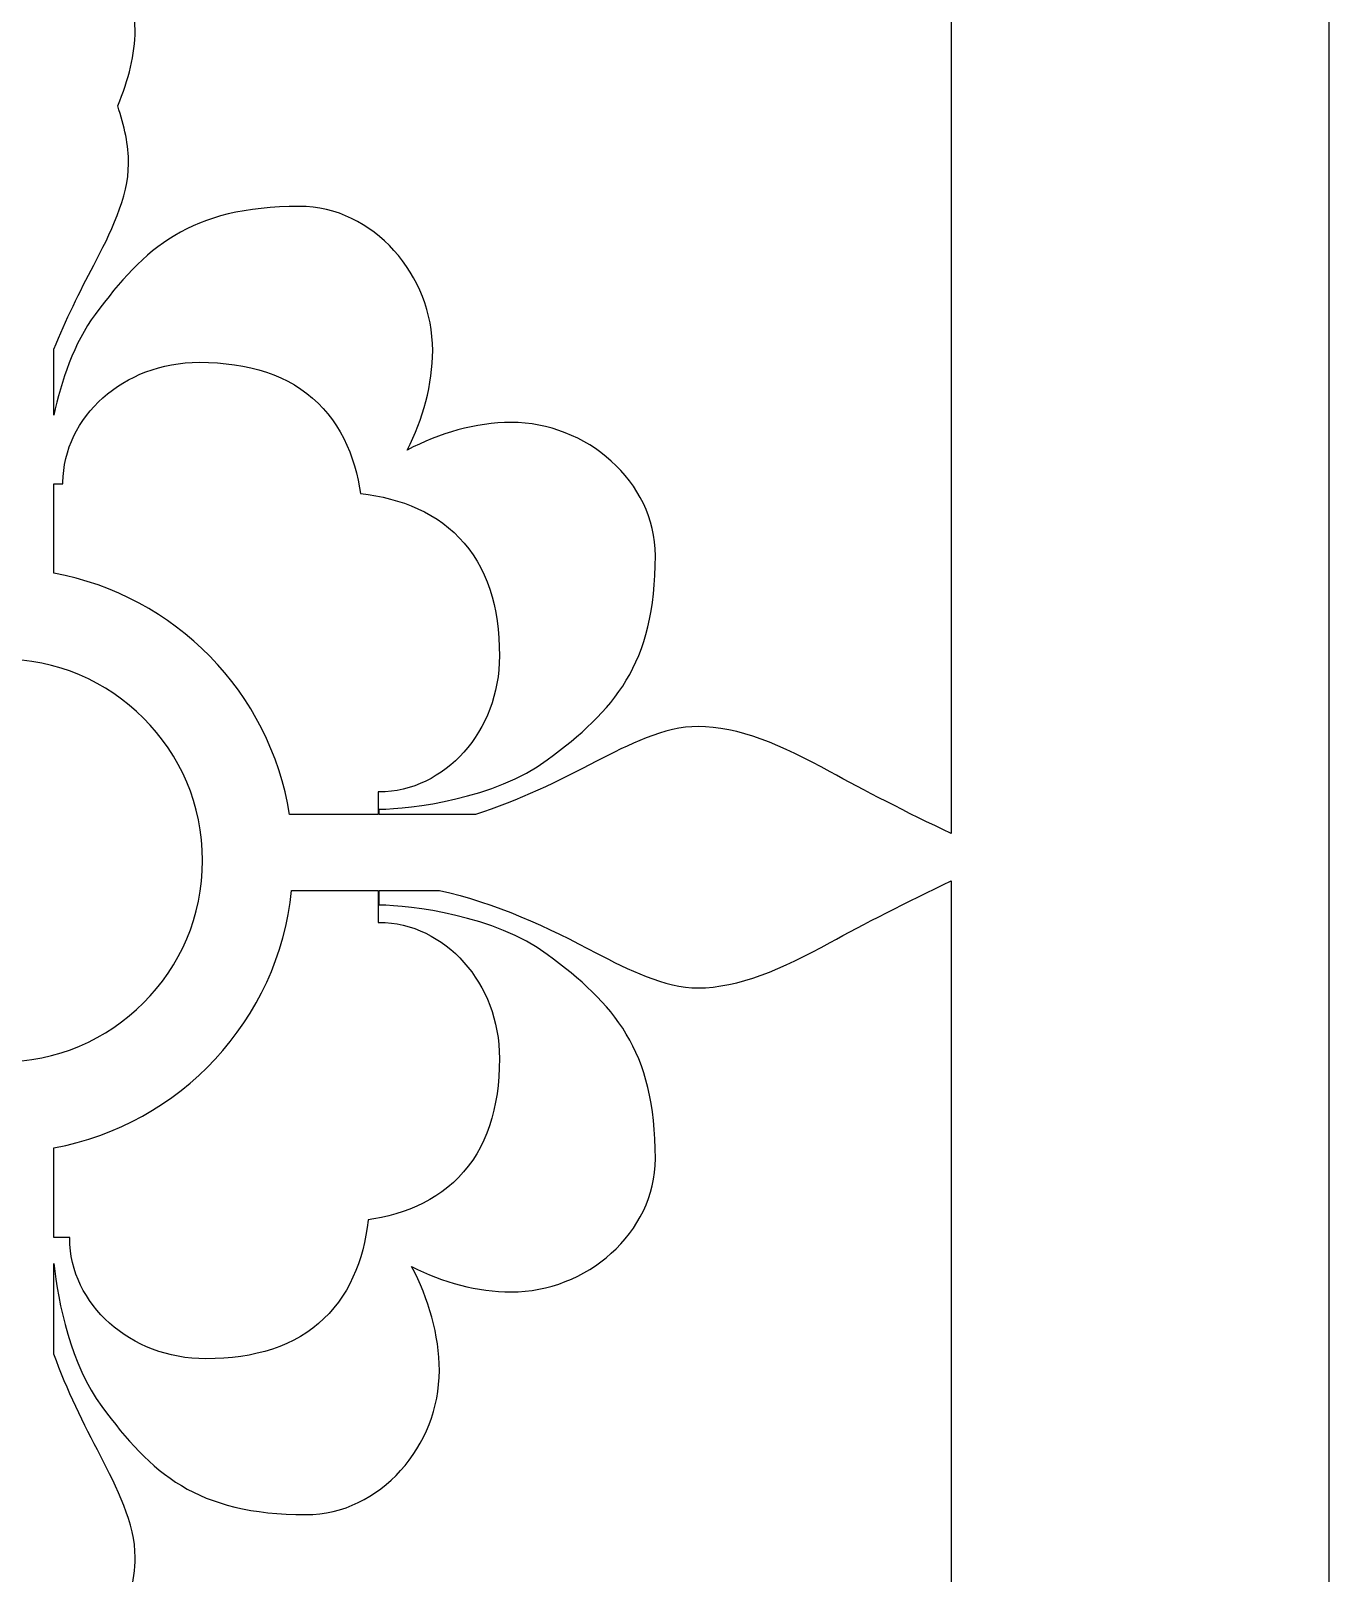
# Model space of a CAD drawing. Header units: centimetres. Extents: x -9.9 to 7.5, y -9.5 to 6.6.
# Drawn here: x 6.441 to 7.531, y -1.519 to -0.223 of the extents above; entities that cross this region are included whole.
import ezdxf

# ---------------------------------------------------------------- set-up
doc = ezdxf.new("R2010")
doc.units = ezdxf.units.CM
doc.header["$MEASUREMENT"] = 0
doc.layers.add('layer 1', color=7, linetype='Continuous')

msp = doc.modelspace()

# ---------------------------------------------------------------- linework, layer by layer
at = {"layer": 'layer 1', "color": 242}
for points, knots in [([(-0.77341, -9.47414), (-0.77341, -9.47414), (-0.77341, 6.55374), (-0.77341, 6.55374), (-0.77341, 6.55374), (-0.77341, 6.55374), (7.53147, 6.55374), (7.53147, 6.55374), (7.53147, 6.55374), (7.53147, 6.55374), (7.53147, -9.47414), (7.53147, -9.47414), (7.53147, -9.47414), (7.53147, -9.47414), (-0.77341, -9.47414), (-0.77341, -9.47414)], [0, 0, 0, 0, 0.2, 0.2, 0.2, 0.2, 0.4, 0.4, 0.4, 0.4, 0.6, 0.6, 0.6, 0.6, 1, 1, 1, 1]), ([(7.21409, 0.34494), (7.17728, 0.32768), (7.1401, 0.30819), (7.11242, 0.29316), (7.11242, 0.29316), (7.07211, 0.27074), (7.03515, 0.25507), (7.00154, 0.25507), (7.00154, 0.25507), (6.97353, 0.25507), (6.94216, 0.27074), (6.9164, 0.2842), (6.9164, 0.2842), (6.87607, 0.30561), (6.8309, 0.32701), (6.78444, 0.33685), (6.78444, 0.33685), (6.78444, 0.33685), (6.73382, 0.33685), (6.73382, 0.33685), (6.73382, 0.33685), (6.73382, 0.33685), (6.73382, 0.32452), (6.73382, 0.32452), (6.73382, 0.32452), (6.76071, 0.32452), (6.83129, 0.31556), (6.87496, 0.28307), (6.87496, 0.28307), (6.93098, 0.24163), (6.96569, 0.20356), (6.96569, 0.11169), (6.96569, 0.11169), (6.96569, 0.04896), (6.90746, -0.00031), (6.84471, -0.00031), (6.84471, -0.00031), (6.81633, -0.00031), (6.78702, 0.00795), (6.76106, 0.02104), (6.76106, 0.02104), (6.77525, -0.00582), (6.78432, -0.03656), (6.78432, -0.0663), (6.78432, -0.0663), (6.78432, -0.12905), (6.73505, -0.18728), (6.67232, -0.18728), (6.67232, -0.18728), (6.58045, -0.18728), (6.54238, -0.15257), (6.50094, -0.09655), (6.50094, -0.09655), (6.47497, -0.06164), (6.46403, -0.00953), (6.46068, 0.0237), (6.46068, 0.0237), (6.46068, 0.0237), (6.46068, -0.05262), (6.46068, -0.05262), (6.46068, -0.05262), (6.4715, -0.08251), (6.48566, -0.11131), (6.49982, -0.13799), (6.49982, -0.13799), (6.51326, -0.16376), (6.52893, -0.19512), (6.52893, -0.22313), (6.52893, -0.22313), (6.52893, -0.24308), (6.52341, -0.26421), (6.51424, -0.28651), (6.51424, -0.28651), (6.52001, -0.30341), (6.52334, -0.31959), (6.52334, -0.33506), (6.52334, -0.33506), (6.52334, -0.36307), (6.50766, -0.39444), (6.49421, -0.4202), (6.49421, -0.4202), (6.48238, -0.44248), (6.47056, -0.46624), (6.46068, -0.49087), (6.46068, -0.49087), (6.46068, -0.49087), (6.46068, -0.54626), (6.46068, -0.54626), (6.46068, -0.54626), (6.46675, -0.51773), (6.47749, -0.48563), (6.49534, -0.46164), (6.49534, -0.46164), (6.53678, -0.40563), (6.57485, -0.37092), (6.66672, -0.37092), (6.66672, -0.37092), (6.72945, -0.37092), (6.77872, -0.42914), (6.77872, -0.49189), (6.77872, -0.49189), (6.77872, -0.52027), (6.77046, -0.54958), (6.75737, -0.57554), (6.75737, -0.57554), (6.78423, -0.56135), (6.81497, -0.55228), (6.84471, -0.55228), (6.84471, -0.55228), (6.90746, -0.55228), (6.96569, -0.60156), (6.96569, -0.66429), (6.96569, -0.66429), (6.96569, -0.75615), (6.93098, -0.79422), (6.87496, -0.83566), (6.87496, -0.83566), (6.83129, -0.86815), (6.76071, -0.87712), (6.73382, -0.87712), (6.73382, -0.87712), (6.73382, -0.87712), (6.73382, -0.88147), (6.73382, -0.88147), (6.73382, -0.88147), (6.73382, -0.88147), (6.81461, -0.88147), (6.81461, -0.88147), (6.81461, -0.88147), (6.85036, -0.87026), (6.88486, -0.85352), (6.9164, -0.83678), (6.9164, -0.83678), (6.94216, -0.82334), (6.97353, -0.80767), (7.00154, -0.80767), (7.00154, -0.80767), (7.03515, -0.80767), (7.07211, -0.82334), (7.11242, -0.84575), (7.11242, -0.84575), (7.1401, -0.86077), (7.17728, -0.88028), (7.21409, -0.89753), (7.21409, -0.89753), (7.21409, -0.89753), (7.21409, 0.34494), (7.21409, 0.34494)], [0, 0, 0, 0, 0.0263158, 0.0263158, 0.0263158, 0.0263158, 0.0526316, 0.0526316, 0.0526316, 0.0526316, 0.0789474, 0.0789474, 0.0789474, 0.0789474, 0.1052632, 0.1052632, 0.1052632, 0.1052632, 0.1315789, 0.1315789, 0.1315789, 0.1315789, 0.1578947, 0.1578947, 0.1578947, 0.1578947, 0.1842105, 0.1842105, 0.1842105, 0.1842105, 0.2105263, 0.2105263, 0.2105263, 0.2105263, 0.2368421, 0.2368421, 0.2368421, 0.2368421, 0.2631579, 0.2631579, 0.2631579, 0.2631579, 0.2894737, 0.2894737, 0.2894737, 0.2894737, 0.3157895, 0.3157895, 0.3157895, 0.3157895, 0.3421053, 0.3421053, 0.3421053, 0.3421053, 0.3684211, 0.3684211, 0.3684211, 0.3684211, 0.3947368, 0.3947368, 0.3947368, 0.3947368, 0.4210526, 0.4210526, 0.4210526, 0.4210526, 0.4473684, 0.4473684, 0.4473684, 0.4473684, 0.4736842, 0.4736842, 0.4736842, 0.4736842, 0.5, 0.5, 0.5, 0.5, 0.5263158, 0.5263158, 0.5263158, 0.5263158, 0.5526316, 0.5526316, 0.5526316, 0.5526316, 0.5789474, 0.5789474, 0.5789474, 0.5789474, 0.6052632, 0.6052632, 0.6052632, 0.6052632, 0.6315789, 0.6315789, 0.6315789, 0.6315789, 0.6578947, 0.6578947, 0.6578947, 0.6578947, 0.6842105, 0.6842105, 0.6842105, 0.6842105, 0.7105263, 0.7105263, 0.7105263, 0.7105263, 0.7368421, 0.7368421, 0.7368421, 0.7368421, 0.7631579, 0.7631579, 0.7631579, 0.7631579, 0.7894737, 0.7894737, 0.7894737, 0.7894737, 0.8157895, 0.8157895, 0.8157895, 0.8157895, 0.8421053, 0.8421053, 0.8421053, 0.8421053, 0.8684211, 0.8684211, 0.8684211, 0.8684211, 0.8947368, 0.8947368, 0.8947368, 0.8947368, 0.9210526, 0.9210526, 0.9210526, 0.9210526, 0.9473684, 0.9473684, 0.9473684, 0.9473684, 1, 1, 1, 1]), ([(6.46068, -0.60376), (6.46068, -0.60376), (6.46068, -0.679), (6.46068, -0.679), (6.46068, -0.679), (6.56242, -0.69758), (6.64225, -0.77895), (6.65854, -0.88147), (6.65854, -0.88147), (6.65854, -0.88147), (6.73285, -0.88147), (6.73285, -0.88147), (6.73285, -0.88147), (6.73285, -0.88147), (6.73285, -0.86268), (6.73285, -0.86268), (6.73285, -0.86268), (6.73285, -0.86268), (6.73421, -0.86268), (6.73421, -0.86268), (6.73421, -0.86268), (6.73421, -0.86268), (6.73894, -0.86254), (6.73894, -0.86254), (6.73894, -0.86254), (6.73894, -0.86254), (6.74402, -0.86208), (6.74402, -0.86208), (6.74402, -0.86208), (6.74402, -0.86208), (6.74904, -0.86133), (6.74904, -0.86133), (6.74904, -0.86133), (6.74904, -0.86133), (6.75399, -0.86029), (6.75399, -0.86029), (6.75399, -0.86029), (6.75399, -0.86029), (6.75886, -0.85899), (6.75886, -0.85899), (6.75886, -0.85899), (6.75886, -0.85899), (6.76364, -0.85742), (6.76364, -0.85742), (6.76364, -0.85742), (6.76364, -0.85742), (6.76833, -0.85559), (6.76833, -0.85559), (6.76833, -0.85559), (6.76833, -0.85559), (6.7729, -0.85352), (6.7729, -0.85352), (6.7729, -0.85352), (6.7729, -0.85352), (6.77736, -0.85122), (6.77736, -0.85122), (6.77736, -0.85122), (6.77736, -0.85122), (6.78171, -0.84868), (6.78171, -0.84868), (6.78171, -0.84868), (6.78171, -0.84868), (6.78593, -0.84593), (6.78593, -0.84593), (6.78593, -0.84593), (6.78593, -0.84593), (6.79002, -0.84297), (6.79002, -0.84297), (6.79002, -0.84297), (6.79002, -0.84297), (6.79397, -0.8398), (6.79397, -0.8398), (6.79397, -0.8398), (6.79397, -0.8398), (6.79778, -0.83643), (6.79778, -0.83643), (6.79778, -0.83643), (6.79778, -0.83643), (6.80144, -0.83287), (6.80144, -0.83287), (6.80144, -0.83287), (6.80144, -0.83287), (6.80496, -0.82912), (6.80496, -0.82912), (6.80496, -0.82912), (6.80496, -0.82912), (6.8083, -0.82519), (6.8083, -0.82519), (6.8083, -0.82519), (6.8083, -0.82519), (6.81149, -0.82108), (6.81149, -0.82108), (6.81149, -0.82108), (6.81149, -0.82108), (6.8145, -0.8168), (6.8145, -0.8168), (6.8145, -0.8168), (6.8145, -0.8168), (6.81733, -0.81236), (6.81733, -0.81236), (6.81733, -0.81236), (6.81733, -0.81236), (6.81997, -0.80776), (6.81997, -0.80776), (6.81997, -0.80776), (6.81997, -0.80776), (6.82243, -0.803), (6.82243, -0.803), (6.82243, -0.803), (6.82243, -0.803), (6.82468, -0.7981), (6.82468, -0.7981), (6.82468, -0.7981), (6.82468, -0.7981), (6.82673, -0.79305), (6.82673, -0.79305), (6.82673, -0.79305), (6.82673, -0.79305), (6.82856, -0.78786), (6.82856, -0.78786), (6.82856, -0.78786), (6.82856, -0.78786), (6.83017, -0.78255), (6.83017, -0.78255), (6.83017, -0.78255), (6.83017, -0.78255), (6.83155, -0.77711), (6.83155, -0.77711), (6.83155, -0.77711), (6.83155, -0.77711), (6.8327, -0.77155), (6.8327, -0.77155), (6.8327, -0.77155), (6.8327, -0.77155), (6.8336, -0.76588), (6.8336, -0.76588), (6.8336, -0.76588), (6.8336, -0.76588), (6.83425, -0.76012), (6.83425, -0.76012), (6.83425, -0.76012), (6.83425, -0.76012), (6.83464, -0.75426), (6.83464, -0.75426), (6.83464, -0.75426), (6.83464, -0.75426), (6.83478, -0.74839), (6.83478, -0.74839), (6.83478, -0.74839), (6.83478, -0.74839), (6.83465, -0.74065), (6.83465, -0.74065), (6.83465, -0.74065), (6.83465, -0.74065), (6.83428, -0.73319), (6.83428, -0.73319), (6.83428, -0.73319), (6.83428, -0.73319), (6.83366, -0.72592), (6.83366, -0.72592), (6.83366, -0.72592), (6.83366, -0.72592), (6.83278, -0.71883), (6.83278, -0.71883), (6.83278, -0.71883), (6.83278, -0.71883), (6.83164, -0.71193), (6.83164, -0.71193), (6.83164, -0.71193), (6.83164, -0.71193), (6.83023, -0.70521), (6.83023, -0.70521), (6.83023, -0.70521), (6.83023, -0.70521), (6.82856, -0.69868), (6.82856, -0.69868), (6.82856, -0.69868), (6.82856, -0.69868), (6.82662, -0.69233), (6.82662, -0.69233), (6.82662, -0.69233), (6.82662, -0.69233), (6.82439, -0.68617), (6.82439, -0.68617), (6.82439, -0.68617), (6.82439, -0.68617), (6.82189, -0.68021), (6.82189, -0.68021), (6.82189, -0.68021), (6.82189, -0.68021), (6.81911, -0.67446), (6.81911, -0.67446), (6.81911, -0.67446), (6.81911, -0.67446), (6.81605, -0.66892), (6.81605, -0.66892), (6.81605, -0.66892), (6.81605, -0.66892), (6.81271, -0.66361), (6.81271, -0.66361), (6.81271, -0.66361), (6.81271, -0.66361), (6.8091, -0.65853), (6.8091, -0.65853), (6.8091, -0.65853), (6.8091, -0.65853), (6.80522, -0.65371), (6.80522, -0.65371), (6.80522, -0.65371), (6.80522, -0.65371), (6.8011, -0.64913), (6.8011, -0.64913), (6.8011, -0.64913), (6.8011, -0.64913), (6.79673, -0.64483), (6.79673, -0.64483), (6.79673, -0.64483), (6.79673, -0.64483), (6.79214, -0.6408), (6.79214, -0.6408), (6.79214, -0.6408), (6.79214, -0.6408), (6.78735, -0.63705), (6.78735, -0.63705), (6.78735, -0.63705), (6.78735, -0.63705), (6.78236, -0.63357), (6.78236, -0.63357), (6.78236, -0.63357), (6.78236, -0.63357), (6.7772, -0.63037), (6.7772, -0.63037), (6.7772, -0.63037), (6.7772, -0.63037), (6.77188, -0.62745), (6.77188, -0.62745), (6.77188, -0.62745), (6.77188, -0.62745), (6.7664, -0.62478), (6.7664, -0.62478), (6.7664, -0.62478), (6.7664, -0.62478), (6.76079, -0.62238), (6.76079, -0.62238), (6.76079, -0.62238), (6.76079, -0.62238), (6.75505, -0.62022), (6.75505, -0.62022), (6.75505, -0.62022), (6.75505, -0.62022), (6.7492, -0.61831), (6.7492, -0.61831), (6.7492, -0.61831), (6.7492, -0.61831), (6.74323, -0.61663), (6.74323, -0.61663), (6.74323, -0.61663), (6.74323, -0.61663), (6.73715, -0.61516), (6.73715, -0.61516), (6.73715, -0.61516), (6.73715, -0.61516), (6.73097, -0.61391), (6.73097, -0.61391), (6.73097, -0.61391), (6.73097, -0.61391), (6.72468, -0.61286), (6.72468, -0.61286), (6.72468, -0.61286), (6.72468, -0.61286), (6.7183, -0.61201), (6.7183, -0.61201), (6.7183, -0.61201), (6.7183, -0.61201), (6.71811, -0.61199), (6.71811, -0.61199), (6.71811, -0.61199), (6.71811, -0.61199), (6.71735, -0.60718), (6.71735, -0.60718), (6.71735, -0.60718), (6.71735, -0.60718), (6.71614, -0.60092), (6.71614, -0.60092), (6.71614, -0.60092), (6.71614, -0.60092), (6.71472, -0.59477), (6.71472, -0.59477), (6.71472, -0.59477), (6.71472, -0.59477), (6.71307, -0.58872), (6.71307, -0.58872), (6.71307, -0.58872), (6.71307, -0.58872), (6.71119, -0.58279), (6.71119, -0.58279), (6.71119, -0.58279), (6.71119, -0.58279), (6.70907, -0.57698), (6.70907, -0.57698), (6.70907, -0.57698), (6.70907, -0.57698), (6.7067, -0.57129), (6.7067, -0.57129), (6.7067, -0.57129), (6.7067, -0.57129), (6.70407, -0.56575), (6.70407, -0.56575), (6.70407, -0.56575), (6.70407, -0.56575), (6.70117, -0.56035), (6.70117, -0.56035), (6.70117, -0.56035), (6.70117, -0.56035), (6.69799, -0.55511), (6.69799, -0.55511), (6.69799, -0.55511), (6.69799, -0.55511), (6.69453, -0.55005), (6.69453, -0.55005), (6.69453, -0.55005), (6.69453, -0.55005), (6.69079, -0.54519), (6.69079, -0.54519), (6.69079, -0.54519), (6.69079, -0.54519), (6.68677, -0.54053), (6.68677, -0.54053), (6.68677, -0.54053), (6.68677, -0.54053), (6.68247, -0.53608), (6.68247, -0.53608), (6.68247, -0.53608), (6.68247, -0.53608), (6.67789, -0.53189), (6.67789, -0.53189), (6.67789, -0.53189), (6.67789, -0.53189), (6.67306, -0.52795), (6.67306, -0.52795), (6.67306, -0.52795), (6.67306, -0.52795), (6.66797, -0.52428), (6.66797, -0.52428), (6.66797, -0.52428), (6.66797, -0.52428), (6.66264, -0.52088), (6.66264, -0.52088), (6.66264, -0.52088), (6.66264, -0.52088), (6.65707, -0.51776), (6.65707, -0.51776), (6.65707, -0.51776), (6.65707, -0.51776), (6.65129, -0.51493), (6.65129, -0.51493), (6.65129, -0.51493), (6.65129, -0.51493), (6.6453, -0.51239), (6.6453, -0.51239), (6.6453, -0.51239), (6.6453, -0.51239), (6.6391, -0.51013), (6.6391, -0.51013), (6.6391, -0.51013), (6.6391, -0.51013), (6.63271, -0.50815), (6.63271, -0.50815), (6.63271, -0.50815), (6.63271, -0.50815), (6.62613, -0.50645), (6.62613, -0.50645), (6.62613, -0.50645), (6.62613, -0.50645), (6.61937, -0.50502), (6.61937, -0.50502), (6.61937, -0.50502), (6.61937, -0.50502), (6.61242, -0.50386), (6.61242, -0.50386), (6.61242, -0.50386), (6.61242, -0.50386), (6.60528, -0.50297), (6.60528, -0.50297), (6.60528, -0.50297), (6.60528, -0.50297), (6.59794, -0.50233), (6.59794, -0.50233), (6.59794, -0.50233), (6.59794, -0.50233), (6.59042, -0.50195), (6.59042, -0.50195), (6.59042, -0.50195), (6.59042, -0.50195), (6.58262, -0.50182), (6.58262, -0.50182), (6.58262, -0.50182), (6.58262, -0.50182), (6.57674, -0.50196), (6.57674, -0.50196), (6.57674, -0.50196), (6.57674, -0.50196), (6.57088, -0.50235), (6.57088, -0.50235), (6.57088, -0.50235), (6.57088, -0.50235), (6.56512, -0.503), (6.56512, -0.503), (6.56512, -0.503), (6.56512, -0.503), (6.55945, -0.50391), (6.55945, -0.50391), (6.55945, -0.50391), (6.55945, -0.50391), (6.55389, -0.50505), (6.55389, -0.50505), (6.55389, -0.50505), (6.55389, -0.50505), (6.54846, -0.50643), (6.54846, -0.50643), (6.54846, -0.50643), (6.54846, -0.50643), (6.54314, -0.50804), (6.54314, -0.50804), (6.54314, -0.50804), (6.54314, -0.50804), (6.53795, -0.50987), (6.53795, -0.50987), (6.53795, -0.50987), (6.53795, -0.50987), (6.53291, -0.51192), (6.53291, -0.51192), (6.53291, -0.51192), (6.53291, -0.51192), (6.528, -0.51418), (6.528, -0.51418), (6.528, -0.51418), (6.528, -0.51418), (6.52325, -0.51663), (6.52325, -0.51663), (6.52325, -0.51663), (6.52325, -0.51663), (6.51864, -0.51927), (6.51864, -0.51927), (6.51864, -0.51927), (6.51864, -0.51927), (6.5142, -0.5221), (6.5142, -0.5221), (6.5142, -0.5221), (6.5142, -0.5221), (6.50992, -0.52511), (6.50992, -0.52511), (6.50992, -0.52511), (6.50992, -0.52511), (6.50581, -0.5283), (6.50581, -0.5283), (6.50581, -0.5283), (6.50581, -0.5283), (6.50188, -0.53164), (6.50188, -0.53164), (6.50188, -0.53164), (6.50188, -0.53164), (6.49813, -0.53515), (6.49813, -0.53515), (6.49813, -0.53515), (6.49813, -0.53515), (6.49457, -0.53882), (6.49457, -0.53882), (6.49457, -0.53882), (6.49457, -0.53882), (6.4912, -0.54263), (6.4912, -0.54263), (6.4912, -0.54263), (6.4912, -0.54263), (6.48803, -0.54658), (6.48803, -0.54658), (6.48803, -0.54658), (6.48803, -0.54658), (6.48506, -0.55067), (6.48506, -0.55067), (6.48506, -0.55067), (6.48506, -0.55067), (6.48231, -0.55489), (6.48231, -0.55489), (6.48231, -0.55489), (6.48231, -0.55489), (6.47978, -0.55924), (6.47978, -0.55924), (6.47978, -0.55924), (6.47978, -0.55924), (6.47747, -0.5637), (6.47747, -0.5637), (6.47747, -0.5637), (6.47747, -0.5637), (6.4754, -0.56827), (6.4754, -0.56827), (6.4754, -0.56827), (6.4754, -0.56827), (6.47358, -0.57295), (6.47358, -0.57295), (6.47358, -0.57295), (6.47358, -0.57295), (6.472, -0.57774), (6.472, -0.57774), (6.472, -0.57774), (6.472, -0.57774), (6.4707, -0.58261), (6.4707, -0.58261), (6.4707, -0.58261), (6.4707, -0.58261), (6.46966, -0.58756), (6.46966, -0.58756), (6.46966, -0.58756), (6.46966, -0.58756), (6.46891, -0.59258), (6.46891, -0.59258), (6.46891, -0.59258), (6.46891, -0.59258), (6.46845, -0.59766), (6.46845, -0.59766), (6.46845, -0.59766), (6.46845, -0.59766), (6.46831, -0.60239), (6.46831, -0.60239), (6.46831, -0.60239), (6.46831, -0.60239), (6.46831, -0.60376), (6.46831, -0.60376), (6.46831, -0.60376), (6.46831, -0.60376), (6.46068, -0.60376), (6.46068, -0.60376)], [0, 0, 0, 0, 0.0074627, 0.0074627, 0.0074627, 0.0074627, 0.0149254, 0.0149254, 0.0149254, 0.0149254, 0.0223881, 0.0223881, 0.0223881, 0.0223881, 0.0298507, 0.0298507, 0.0298507, 0.0298507, 0.0373134, 0.0373134, 0.0373134, 0.0373134, 0.0447761, 0.0447761, 0.0447761, 0.0447761, 0.0522388, 0.0522388, 0.0522388, 0.0522388, 0.0597015, 0.0597015, 0.0597015, 0.0597015, 0.0671642, 0.0671642, 0.0671642, 0.0671642, 0.0746269, 0.0746269, 0.0746269, 0.0746269, 0.0820896, 0.0820896, 0.0820896, 0.0820896, 0.0895522, 0.0895522, 0.0895522, 0.0895522, 0.0970149, 0.0970149, 0.0970149, 0.0970149, 0.1044776, 0.1044776, 0.1044776, 0.1044776, 0.1119403, 0.1119403, 0.1119403, 0.1119403, 0.119403, 0.119403, 0.119403, 0.119403, 0.1268657, 0.1268657, 0.1268657, 0.1268657, 0.1343284, 0.1343284, 0.1343284, 0.1343284, 0.141791, 0.141791, 0.141791, 0.141791, 0.1492537, 0.1492537, 0.1492537, 0.1492537, 0.1567164, 0.1567164, 0.1567164, 0.1567164, 0.1641791, 0.1641791, 0.1641791, 0.1641791, 0.1716418, 0.1716418, 0.1716418, 0.1716418, 0.1791045, 0.1791045, 0.1791045, 0.1791045, 0.1865672, 0.1865672, 0.1865672, 0.1865672, 0.1940299, 0.1940299, 0.1940299, 0.1940299, 0.2014925, 0.2014925, 0.2014925, 0.2014925, 0.2089552, 0.2089552, 0.2089552, 0.2089552, 0.2164179, 0.2164179, 0.2164179, 0.2164179, 0.2238806, 0.2238806, 0.2238806, 0.2238806, 0.2313433, 0.2313433, 0.2313433, 0.2313433, 0.238806, 0.238806, 0.238806, 0.238806, 0.2462687, 0.2462687, 0.2462687, 0.2462687, 0.2537313, 0.2537313, 0.2537313, 0.2537313, 0.261194, 0.261194, 0.261194, 0.261194, 0.2686567, 0.2686567, 0.2686567, 0.2686567, 0.2761194, 0.2761194, 0.2761194, 0.2761194, 0.2835821, 0.2835821, 0.2835821, 0.2835821, 0.2910448, 0.2910448, 0.2910448, 0.2910448, 0.2985075, 0.2985075, 0.2985075, 0.2985075, 0.3059701, 0.3059701, 0.3059701, 0.3059701, 0.3134328, 0.3134328, 0.3134328, 0.3134328, 0.3208955, 0.3208955, 0.3208955, 0.3208955, 0.3283582, 0.3283582, 0.3283582, 0.3283582, 0.3358209, 0.3358209, 0.3358209, 0.3358209, 0.3432836, 0.3432836, 0.3432836, 0.3432836, 0.3507463, 0.3507463, 0.3507463, 0.3507463, 0.358209, 0.358209, 0.358209, 0.358209, 0.3656716, 0.3656716, 0.3656716, 0.3656716, 0.3731343, 0.3731343, 0.3731343, 0.3731343, 0.380597, 0.380597, 0.380597, 0.380597, 0.3880597, 0.3880597, 0.3880597, 0.3880597, 0.3955224, 0.3955224, 0.3955224, 0.3955224, 0.4029851, 0.4029851, 0.4029851, 0.4029851, 0.4104478, 0.4104478, 0.4104478, 0.4104478, 0.4179104, 0.4179104, 0.4179104, 0.4179104, 0.4253731, 0.4253731, 0.4253731, 0.4253731, 0.4328358, 0.4328358, 0.4328358, 0.4328358, 0.4402985, 0.4402985, 0.4402985, 0.4402985, 0.4477612, 0.4477612, 0.4477612, 0.4477612, 0.4552239, 0.4552239, 0.4552239, 0.4552239, 0.4626866, 0.4626866, 0.4626866, 0.4626866, 0.4701493, 0.4701493, 0.4701493, 0.4701493, 0.4776119, 0.4776119, 0.4776119, 0.4776119, 0.4850746, 0.4850746, 0.4850746, 0.4850746, 0.4925373, 0.4925373, 0.4925373, 0.4925373, 0.5, 0.5, 0.5, 0.5, 0.5074627, 0.5074627, 0.5074627, 0.5074627, 0.5149254, 0.5149254, 0.5149254, 0.5149254, 0.5223881, 0.5223881, 0.5223881, 0.5223881, 0.5298507, 0.5298507, 0.5298507, 0.5298507, 0.5373134, 0.5373134, 0.5373134, 0.5373134, 0.5447761, 0.5447761, 0.5447761, 0.5447761, 0.5522388, 0.5522388, 0.5522388, 0.5522388, 0.5597015, 0.5597015, 0.5597015, 0.5597015, 0.5671642, 0.5671642, 0.5671642, 0.5671642, 0.5746269, 0.5746269, 0.5746269, 0.5746269, 0.5820896, 0.5820896, 0.5820896, 0.5820896, 0.5895522, 0.5895522, 0.5895522, 0.5895522, 0.5970149, 0.5970149, 0.5970149, 0.5970149, 0.6044776, 0.6044776, 0.6044776, 0.6044776, 0.6119403, 0.6119403, 0.6119403, 0.6119403, 0.619403, 0.619403, 0.619403, 0.619403, 0.6268657, 0.6268657, 0.6268657, 0.6268657, 0.6343284, 0.6343284, 0.6343284, 0.6343284, 0.641791, 0.641791, 0.641791, 0.641791, 0.6492537, 0.6492537, 0.6492537, 0.6492537, 0.6567164, 0.6567164, 0.6567164, 0.6567164, 0.6641791, 0.6641791, 0.6641791, 0.6641791, 0.6716418, 0.6716418, 0.6716418, 0.6716418, 0.6791045, 0.6791045, 0.6791045, 0.6791045, 0.6865672, 0.6865672, 0.6865672, 0.6865672, 0.6940299, 0.6940299, 0.6940299, 0.6940299, 0.7014925, 0.7014925, 0.7014925, 0.7014925, 0.7089552, 0.7089552, 0.7089552, 0.7089552, 0.7164179, 0.7164179, 0.7164179, 0.7164179, 0.7238806, 0.7238806, 0.7238806, 0.7238806, 0.7313433, 0.7313433, 0.7313433, 0.7313433, 0.738806, 0.738806, 0.738806, 0.738806, 0.7462687, 0.7462687, 0.7462687, 0.7462687, 0.7537313, 0.7537313, 0.7537313, 0.7537313, 0.761194, 0.761194, 0.761194, 0.761194, 0.7686567, 0.7686567, 0.7686567, 0.7686567, 0.7761194, 0.7761194, 0.7761194, 0.7761194, 0.7835821, 0.7835821, 0.7835821, 0.7835821, 0.7910448, 0.7910448, 0.7910448, 0.7910448, 0.7985075, 0.7985075, 0.7985075, 0.7985075, 0.8059701, 0.8059701, 0.8059701, 0.8059701, 0.8134328, 0.8134328, 0.8134328, 0.8134328, 0.8208955, 0.8208955, 0.8208955, 0.8208955, 0.8283582, 0.8283582, 0.8283582, 0.8283582, 0.8358209, 0.8358209, 0.8358209, 0.8358209, 0.8432836, 0.8432836, 0.8432836, 0.8432836, 0.8507463, 0.8507463, 0.8507463, 0.8507463, 0.858209, 0.858209, 0.858209, 0.858209, 0.8656716, 0.8656716, 0.8656716, 0.8656716, 0.8731343, 0.8731343, 0.8731343, 0.8731343, 0.880597, 0.880597, 0.880597, 0.880597, 0.8880597, 0.8880597, 0.8880597, 0.8880597, 0.8955224, 0.8955224, 0.8955224, 0.8955224, 0.9029851, 0.9029851, 0.9029851, 0.9029851, 0.9104478, 0.9104478, 0.9104478, 0.9104478, 0.9179104, 0.9179104, 0.9179104, 0.9179104, 0.9253731, 0.9253731, 0.9253731, 0.9253731, 0.9328358, 0.9328358, 0.9328358, 0.9328358, 0.9402985, 0.9402985, 0.9402985, 0.9402985, 0.9477612, 0.9477612, 0.9477612, 0.9477612, 0.9552239, 0.9552239, 0.9552239, 0.9552239, 0.9626866, 0.9626866, 0.9626866, 0.9626866, 0.9701493, 0.9701493, 0.9701493, 0.9701493, 0.9776119, 0.9776119, 0.9776119, 0.9776119, 0.9850746, 0.9850746, 0.9850746, 0.9850746, 1, 1, 1, 1]), ([(6.2472, -0.92024), (6.2472, -0.82683), (6.32295, -0.75107), (6.41636, -0.75107), (6.41636, -0.75107), (6.50978, -0.75107), (6.58553, -0.82683), (6.58553, -0.92024), (6.58553, -0.92024), (6.58553, -1.01365), (6.50978, -1.08941), (6.41636, -1.08941), (6.41636, -1.08941), (6.32295, -1.08941), (6.2472, -1.01365), (6.2472, -0.92024)], [0, 0, 0, 0, 0.2, 0.2, 0.2, 0.2, 0.4, 0.4, 0.4, 0.4, 0.6, 0.6, 0.6, 0.6, 1, 1, 1, 1]), ([(7.21409, -0.93734), (7.17728, -0.95461), (7.1401, -0.9741), (7.11242, -0.98913), (7.11242, -0.98913), (7.07211, -1.01154), (7.03515, -1.02721), (7.00154, -1.02721), (7.00154, -1.02721), (6.97353, -1.02721), (6.94216, -1.01154), (6.9164, -0.99809), (6.9164, -0.99809), (6.87607, -0.97668), (6.8309, -0.95528), (6.78444, -0.94544), (6.78444, -0.94544), (6.78444, -0.94544), (6.73382, -0.94544), (6.73382, -0.94544), (6.73382, -0.94544), (6.73382, -0.94544), (6.73382, -0.95776), (6.73382, -0.95776), (6.73382, -0.95776), (6.76071, -0.95776), (6.83129, -0.96673), (6.87496, -0.99921), (6.87496, -0.99921), (6.93098, -1.04065), (6.96569, -1.07873), (6.96569, -1.17059), (6.96569, -1.17059), (6.96569, -1.23332), (6.90746, -1.2826), (6.84471, -1.2826), (6.84471, -1.2826), (6.81633, -1.2826), (6.78702, -1.27434), (6.76106, -1.26124), (6.76106, -1.26124), (6.77525, -1.2881), (6.78432, -1.31885), (6.78432, -1.34859), (6.78432, -1.34859), (6.78432, -1.41133), (6.73505, -1.46956), (6.67232, -1.46956), (6.67232, -1.46956), (6.58045, -1.46956), (6.54238, -1.43485), (6.50094, -1.37884), (6.50094, -1.37884), (6.47497, -1.34392), (6.46403, -1.29182), (6.46068, -1.25858), (6.46068, -1.25858), (6.46068, -1.25858), (6.46068, -1.33491), (6.46068, -1.33491), (6.46068, -1.33491), (6.4715, -1.3648), (6.48566, -1.3936), (6.49982, -1.42028), (6.49982, -1.42028), (6.51326, -1.44604), (6.52893, -1.47741), (6.52893, -1.50542), (6.52893, -1.50542), (6.52893, -1.52536), (6.52341, -1.54649), (6.51424, -1.5688), (6.51424, -1.5688), (6.52001, -1.58569), (6.52334, -1.60187), (6.52334, -1.61735), (6.52334, -1.61735), (6.52334, -1.64535), (6.50766, -1.67672), (6.49421, -1.70249), (6.49421, -1.70249), (6.48238, -1.72477), (6.47056, -1.74853), (6.46068, -1.77316), (6.46068, -1.77316), (6.46068, -1.77316), (6.46068, -1.82854), (6.46068, -1.82854), (6.46068, -1.82854), (6.46675, -1.80002), (6.47749, -1.76791), (6.49534, -1.74393), (6.49534, -1.74393), (6.53678, -1.68791), (6.57485, -1.6532), (6.66672, -1.6532), (6.66672, -1.6532), (6.72945, -1.6532), (6.77872, -1.71143), (6.77872, -1.77417), (6.77872, -1.77417), (6.77872, -1.80256), (6.77046, -1.83186), (6.75737, -1.85783), (6.75737, -1.85783), (6.78423, -1.84364), (6.81497, -1.83457), (6.84471, -1.83457), (6.84471, -1.83457), (6.90746, -1.83457), (6.96569, -1.88384), (6.96569, -1.94657), (6.96569, -1.94657), (6.96569, -2.03844), (6.93098, -2.07651), (6.87496, -2.11795), (6.87496, -2.11795), (6.83129, -2.15044), (6.76071, -2.1594), (6.73382, -2.1594), (6.73382, -2.1594), (6.73382, -2.1594), (6.73382, -2.16376), (6.73382, -2.16376), (6.73382, -2.16376), (6.73382, -2.16376), (6.81461, -2.16376), (6.81461, -2.16376), (6.81461, -2.16376), (6.85036, -2.15255), (6.88486, -2.13581), (6.9164, -2.11907), (6.9164, -2.11907), (6.94216, -2.10562), (6.97353, -2.08995), (7.00154, -2.08995), (7.00154, -2.08995), (7.03515, -2.08995), (7.07211, -2.10562), (7.11242, -2.12804), (7.11242, -2.12804), (7.1401, -2.14306), (7.17728, -2.16256), (7.21409, -2.17982), (7.21409, -2.17982), (7.21409, -2.17982), (7.21409, -0.93734), (7.21409, -0.93734)], [0, 0, 0, 0, 0.0263158, 0.0263158, 0.0263158, 0.0263158, 0.0526316, 0.0526316, 0.0526316, 0.0526316, 0.0789474, 0.0789474, 0.0789474, 0.0789474, 0.1052632, 0.1052632, 0.1052632, 0.1052632, 0.1315789, 0.1315789, 0.1315789, 0.1315789, 0.1578947, 0.1578947, 0.1578947, 0.1578947, 0.1842105, 0.1842105, 0.1842105, 0.1842105, 0.2105263, 0.2105263, 0.2105263, 0.2105263, 0.2368421, 0.2368421, 0.2368421, 0.2368421, 0.2631579, 0.2631579, 0.2631579, 0.2631579, 0.2894737, 0.2894737, 0.2894737, 0.2894737, 0.3157895, 0.3157895, 0.3157895, 0.3157895, 0.3421053, 0.3421053, 0.3421053, 0.3421053, 0.3684211, 0.3684211, 0.3684211, 0.3684211, 0.3947368, 0.3947368, 0.3947368, 0.3947368, 0.4210526, 0.4210526, 0.4210526, 0.4210526, 0.4473684, 0.4473684, 0.4473684, 0.4473684, 0.4736842, 0.4736842, 0.4736842, 0.4736842, 0.5, 0.5, 0.5, 0.5, 0.5263158, 0.5263158, 0.5263158, 0.5263158, 0.5526316, 0.5526316, 0.5526316, 0.5526316, 0.5789474, 0.5789474, 0.5789474, 0.5789474, 0.6052632, 0.6052632, 0.6052632, 0.6052632, 0.6315789, 0.6315789, 0.6315789, 0.6315789, 0.6578947, 0.6578947, 0.6578947, 0.6578947, 0.6842105, 0.6842105, 0.6842105, 0.6842105, 0.7105263, 0.7105263, 0.7105263, 0.7105263, 0.7368421, 0.7368421, 0.7368421, 0.7368421, 0.7631579, 0.7631579, 0.7631579, 0.7631579, 0.7894737, 0.7894737, 0.7894737, 0.7894737, 0.8157895, 0.8157895, 0.8157895, 0.8157895, 0.8421053, 0.8421053, 0.8421053, 0.8421053, 0.8684211, 0.8684211, 0.8684211, 0.8684211, 0.8947368, 0.8947368, 0.8947368, 0.8947368, 0.9210526, 0.9210526, 0.9210526, 0.9210526, 0.9473684, 0.9473684, 0.9473684, 0.9473684, 1, 1, 1, 1]), ([(6.73285, -0.94544), (6.73285, -0.94544), (6.66031, -0.94544), (6.66031, -0.94544), (6.66031, -0.94544), (6.64919, -1.05428), (6.56687, -1.14208), (6.46068, -1.16147), (6.46068, -1.16147), (6.46068, -1.16147), (6.46068, -1.23672), (6.46068, -1.23672), (6.46068, -1.23672), (6.46068, -1.23672), (6.47392, -1.23672), (6.47392, -1.23672), (6.47392, -1.23672), (6.47392, -1.23672), (6.47392, -1.23809), (6.47392, -1.23809), (6.47392, -1.23809), (6.47392, -1.23809), (6.47406, -1.24282), (6.47406, -1.24282), (6.47406, -1.24282), (6.47406, -1.24282), (6.47452, -1.2479), (6.47452, -1.2479), (6.47452, -1.2479), (6.47452, -1.2479), (6.47527, -1.25292), (6.47527, -1.25292), (6.47527, -1.25292), (6.47527, -1.25292), (6.47631, -1.25787), (6.47631, -1.25787), (6.47631, -1.25787), (6.47631, -1.25787), (6.47761, -1.26274), (6.47761, -1.26274), (6.47761, -1.26274), (6.47761, -1.26274), (6.47918, -1.26752), (6.47918, -1.26752), (6.47918, -1.26752), (6.47918, -1.26752), (6.48101, -1.27221), (6.48101, -1.27221), (6.48101, -1.27221), (6.48101, -1.27221), (6.48308, -1.27678), (6.48308, -1.27678), (6.48308, -1.27678), (6.48308, -1.27678), (6.48538, -1.28124), (6.48538, -1.28124), (6.48538, -1.28124), (6.48538, -1.28124), (6.48792, -1.28559), (6.48792, -1.28559), (6.48792, -1.28559), (6.48792, -1.28559), (6.49067, -1.28981), (6.49067, -1.28981), (6.49067, -1.28981), (6.49067, -1.28981), (6.49363, -1.2939), (6.49363, -1.2939), (6.49363, -1.2939), (6.49363, -1.2939), (6.4968, -1.29785), (6.4968, -1.29785), (6.4968, -1.29785), (6.4968, -1.29785), (6.50017, -1.30166), (6.50017, -1.30166), (6.50017, -1.30166), (6.50017, -1.30166), (6.50374, -1.30533), (6.50374, -1.30533), (6.50374, -1.30533), (6.50374, -1.30533), (6.50749, -1.30883), (6.50749, -1.30883), (6.50749, -1.30883), (6.50749, -1.30883), (6.51141, -1.31218), (6.51141, -1.31218), (6.51141, -1.31218), (6.51141, -1.31218), (6.51552, -1.31536), (6.51552, -1.31536), (6.51552, -1.31536), (6.51552, -1.31536), (6.5198, -1.31838), (6.5198, -1.31838), (6.5198, -1.31838), (6.5198, -1.31838), (6.52424, -1.32121), (6.52424, -1.32121), (6.52424, -1.32121), (6.52424, -1.32121), (6.52884, -1.32385), (6.52884, -1.32385), (6.52884, -1.32385), (6.52884, -1.32385), (6.5336, -1.32631), (6.5336, -1.32631), (6.5336, -1.32631), (6.5336, -1.32631), (6.53851, -1.32856), (6.53851, -1.32856), (6.53851, -1.32856), (6.53851, -1.32856), (6.54355, -1.3306), (6.54355, -1.3306), (6.54355, -1.3306), (6.54355, -1.3306), (6.54873, -1.33244), (6.54873, -1.33244), (6.54873, -1.33244), (6.54873, -1.33244), (6.55405, -1.33405), (6.55405, -1.33405), (6.55405, -1.33405), (6.55405, -1.33405), (6.5595, -1.33543), (6.5595, -1.33543), (6.5595, -1.33543), (6.5595, -1.33543), (6.56505, -1.33657), (6.56505, -1.33657), (6.56505, -1.33657), (6.56505, -1.33657), (6.57072, -1.33748), (6.57072, -1.33748), (6.57072, -1.33748), (6.57072, -1.33748), (6.57648, -1.33813), (6.57648, -1.33813), (6.57648, -1.33813), (6.57648, -1.33813), (6.58235, -1.33852), (6.58235, -1.33852), (6.58235, -1.33852), (6.58235, -1.33852), (6.58821, -1.33865), (6.58821, -1.33865), (6.58821, -1.33865), (6.58821, -1.33865), (6.59595, -1.33853), (6.59595, -1.33853), (6.59595, -1.33853), (6.59595, -1.33853), (6.60341, -1.33816), (6.60341, -1.33816), (6.60341, -1.33816), (6.60341, -1.33816), (6.61068, -1.33753), (6.61068, -1.33753), (6.61068, -1.33753), (6.61068, -1.33753), (6.61777, -1.33666), (6.61777, -1.33666), (6.61777, -1.33666), (6.61777, -1.33666), (6.62467, -1.33552), (6.62467, -1.33552), (6.62467, -1.33552), (6.62467, -1.33552), (6.63139, -1.33411), (6.63139, -1.33411), (6.63139, -1.33411), (6.63139, -1.33411), (6.63793, -1.33244), (6.63793, -1.33244), (6.63793, -1.33244), (6.63793, -1.33244), (6.64427, -1.3305), (6.64427, -1.3305), (6.64427, -1.3305), (6.64427, -1.3305), (6.65043, -1.32828), (6.65043, -1.32828), (6.65043, -1.32828), (6.65043, -1.32828), (6.65639, -1.32577), (6.65639, -1.32577), (6.65639, -1.32577), (6.65639, -1.32577), (6.66214, -1.32299), (6.66214, -1.32299), (6.66214, -1.32299), (6.66214, -1.32299), (6.66768, -1.31993), (6.66768, -1.31993), (6.66768, -1.31993), (6.66768, -1.31993), (6.67299, -1.31659), (6.67299, -1.31659), (6.67299, -1.31659), (6.67299, -1.31659), (6.67807, -1.31298), (6.67807, -1.31298), (6.67807, -1.31298), (6.67807, -1.31298), (6.6829, -1.3091), (6.6829, -1.3091), (6.6829, -1.3091), (6.6829, -1.3091), (6.68747, -1.30498), (6.68747, -1.30498), (6.68747, -1.30498), (6.68747, -1.30498), (6.69177, -1.30061), (6.69177, -1.30061), (6.69177, -1.30061), (6.69177, -1.30061), (6.6958, -1.29602), (6.6958, -1.29602), (6.6958, -1.29602), (6.6958, -1.29602), (6.69955, -1.29123), (6.69955, -1.29123), (6.69955, -1.29123), (6.69955, -1.29123), (6.70303, -1.28624), (6.70303, -1.28624), (6.70303, -1.28624), (6.70303, -1.28624), (6.70623, -1.28108), (6.70623, -1.28108), (6.70623, -1.28108), (6.70623, -1.28108), (6.70916, -1.27575), (6.70916, -1.27575), (6.70916, -1.27575), (6.70916, -1.27575), (6.71182, -1.27028), (6.71182, -1.27028), (6.71182, -1.27028), (6.71182, -1.27028), (6.71422, -1.26467), (6.71422, -1.26467), (6.71422, -1.26467), (6.71422, -1.26467), (6.71638, -1.25893), (6.71638, -1.25893), (6.71638, -1.25893), (6.71638, -1.25893), (6.71829, -1.25308), (6.71829, -1.25308), (6.71829, -1.25308), (6.71829, -1.25308), (6.71998, -1.24711), (6.71998, -1.24711), (6.71998, -1.24711), (6.71998, -1.24711), (6.72144, -1.24103), (6.72144, -1.24103), (6.72144, -1.24103), (6.72144, -1.24103), (6.72269, -1.23485), (6.72269, -1.23485), (6.72269, -1.23485), (6.72269, -1.23485), (6.72374, -1.22856), (6.72374, -1.22856), (6.72374, -1.22856), (6.72374, -1.22856), (6.72459, -1.22218), (6.72459, -1.22218), (6.72459, -1.22218), (6.72459, -1.22218), (6.72461, -1.22199), (6.72461, -1.22199), (6.72461, -1.22199), (6.72461, -1.22199), (6.72942, -1.22123), (6.72942, -1.22123), (6.72942, -1.22123), (6.72942, -1.22123), (6.73568, -1.22002), (6.73568, -1.22002), (6.73568, -1.22002), (6.73568, -1.22002), (6.74183, -1.2186), (6.74183, -1.2186), (6.74183, -1.2186), (6.74183, -1.2186), (6.74788, -1.21695), (6.74788, -1.21695), (6.74788, -1.21695), (6.74788, -1.21695), (6.75381, -1.21508), (6.75381, -1.21508), (6.75381, -1.21508), (6.75381, -1.21508), (6.75962, -1.21295), (6.75962, -1.21295), (6.75962, -1.21295), (6.75962, -1.21295), (6.76531, -1.21058), (6.76531, -1.21058), (6.76531, -1.21058), (6.76531, -1.21058), (6.77085, -1.20795), (6.77085, -1.20795), (6.77085, -1.20795), (6.77085, -1.20795), (6.77625, -1.20505), (6.77625, -1.20505), (6.77625, -1.20505), (6.77625, -1.20505), (6.78149, -1.20187), (6.78149, -1.20187), (6.78149, -1.20187), (6.78149, -1.20187), (6.78655, -1.19841), (6.78655, -1.19841), (6.78655, -1.19841), (6.78655, -1.19841), (6.79142, -1.19467), (6.79142, -1.19467), (6.79142, -1.19467), (6.79142, -1.19467), (6.79608, -1.19065), (6.79608, -1.19065), (6.79608, -1.19065), (6.79608, -1.19065), (6.80052, -1.18634), (6.80052, -1.18634), (6.80052, -1.18634), (6.80052, -1.18634), (6.80471, -1.18178), (6.80471, -1.18178), (6.80471, -1.18178), (6.80471, -1.18178), (6.80865, -1.17694), (6.80865, -1.17694), (6.80865, -1.17694), (6.80865, -1.17694), (6.81232, -1.17185), (6.81232, -1.17185), (6.81232, -1.17185), (6.81232, -1.17185), (6.81572, -1.16652), (6.81572, -1.16652), (6.81572, -1.16652), (6.81572, -1.16652), (6.81884, -1.16095), (6.81884, -1.16095), (6.81884, -1.16095), (6.81884, -1.16095), (6.82167, -1.15517), (6.82167, -1.15517), (6.82167, -1.15517), (6.82167, -1.15517), (6.82421, -1.14918), (6.82421, -1.14918), (6.82421, -1.14918), (6.82421, -1.14918), (6.82647, -1.14298), (6.82647, -1.14298), (6.82647, -1.14298), (6.82647, -1.14298), (6.82845, -1.13659), (6.82845, -1.13659), (6.82845, -1.13659), (6.82845, -1.13659), (6.83015, -1.13001), (6.83015, -1.13001), (6.83015, -1.13001), (6.83015, -1.13001), (6.83158, -1.12325), (6.83158, -1.12325), (6.83158, -1.12325), (6.83158, -1.12325), (6.83274, -1.11629), (6.83274, -1.11629), (6.83274, -1.11629), (6.83274, -1.11629), (6.83364, -1.10915), (6.83364, -1.10915), (6.83364, -1.10915), (6.83364, -1.10915), (6.83427, -1.10182), (6.83427, -1.10182), (6.83427, -1.10182), (6.83427, -1.10182), (6.83465, -1.0943), (6.83465, -1.0943), (6.83465, -1.0943), (6.83465, -1.0943), (6.83478, -1.08649), (6.83478, -1.08649), (6.83478, -1.08649), (6.83478, -1.08649), (6.83464, -1.08062), (6.83464, -1.08062), (6.83464, -1.08062), (6.83464, -1.08062), (6.83425, -1.07476), (6.83425, -1.07476), (6.83425, -1.07476), (6.83425, -1.07476), (6.8336, -1.069), (6.8336, -1.069), (6.8336, -1.069), (6.8336, -1.069), (6.8327, -1.06333), (6.8327, -1.06333), (6.8327, -1.06333), (6.8327, -1.06333), (6.83155, -1.05777), (6.83155, -1.05777), (6.83155, -1.05777), (6.83155, -1.05777), (6.83017, -1.05234), (6.83017, -1.05234), (6.83017, -1.05234), (6.83017, -1.05234), (6.82856, -1.04702), (6.82856, -1.04702), (6.82856, -1.04702), (6.82856, -1.04702), (6.82673, -1.04183), (6.82673, -1.04183), (6.82673, -1.04183), (6.82673, -1.04183), (6.82468, -1.03678), (6.82468, -1.03678), (6.82468, -1.03678), (6.82468, -1.03678), (6.82243, -1.03188), (6.82243, -1.03188), (6.82243, -1.03188), (6.82243, -1.03188), (6.81997, -1.02712), (6.81997, -1.02712), (6.81997, -1.02712), (6.81997, -1.02712), (6.81733, -1.02252), (6.81733, -1.02252), (6.81733, -1.02252), (6.81733, -1.02252), (6.8145, -1.01808), (6.8145, -1.01808), (6.8145, -1.01808), (6.8145, -1.01808), (6.81149, -1.0138), (6.81149, -1.0138), (6.81149, -1.0138), (6.81149, -1.0138), (6.80831, -1.00969), (6.80831, -1.00969), (6.80831, -1.00969), (6.80831, -1.00969), (6.80496, -1.00576), (6.80496, -1.00576), (6.80496, -1.00576), (6.80496, -1.00576), (6.80144, -1.00201), (6.80144, -1.00201), (6.80144, -1.00201), (6.80144, -1.00201), (6.79778, -0.99845), (6.79778, -0.99845), (6.79778, -0.99845), (6.79778, -0.99845), (6.79397, -0.99508), (6.79397, -0.99508), (6.79397, -0.99508), (6.79397, -0.99508), (6.79002, -0.99191), (6.79002, -0.99191), (6.79002, -0.99191), (6.79002, -0.99191), (6.78593, -0.98894), (6.78593, -0.98894), (6.78593, -0.98894), (6.78593, -0.98894), (6.78172, -0.98619), (6.78172, -0.98619), (6.78172, -0.98619), (6.78172, -0.98619), (6.77737, -0.98366), (6.77737, -0.98366), (6.77737, -0.98366), (6.77737, -0.98366), (6.7729, -0.98135), (6.7729, -0.98135), (6.7729, -0.98135), (6.7729, -0.98135), (6.76832, -0.97928), (6.76832, -0.97928), (6.76832, -0.97928), (6.76832, -0.97928), (6.76364, -0.97745), (6.76364, -0.97745), (6.76364, -0.97745), (6.76364, -0.97745), (6.75886, -0.97589), (6.75886, -0.97589), (6.75886, -0.97589), (6.75886, -0.97589), (6.754, -0.97458), (6.754, -0.97458), (6.754, -0.97458), (6.754, -0.97458), (6.74904, -0.97354), (6.74904, -0.97354), (6.74904, -0.97354), (6.74904, -0.97354), (6.74402, -0.97279), (6.74402, -0.97279), (6.74402, -0.97279), (6.74402, -0.97279), (6.73895, -0.97233), (6.73895, -0.97233), (6.73895, -0.97233), (6.73895, -0.97233), (6.73422, -0.97219), (6.73422, -0.97219), (6.73422, -0.97219), (6.73422, -0.97219), (6.73285, -0.97219), (6.73285, -0.97219), (6.73285, -0.97219), (6.73285, -0.97219), (6.73285, -0.94544), (6.73285, -0.94544)], [0, 0, 0, 0, 0.0074627, 0.0074627, 0.0074627, 0.0074627, 0.0149254, 0.0149254, 0.0149254, 0.0149254, 0.0223881, 0.0223881, 0.0223881, 0.0223881, 0.0298507, 0.0298507, 0.0298507, 0.0298507, 0.0373134, 0.0373134, 0.0373134, 0.0373134, 0.0447761, 0.0447761, 0.0447761, 0.0447761, 0.0522388, 0.0522388, 0.0522388, 0.0522388, 0.0597015, 0.0597015, 0.0597015, 0.0597015, 0.0671642, 0.0671642, 0.0671642, 0.0671642, 0.0746269, 0.0746269, 0.0746269, 0.0746269, 0.0820896, 0.0820896, 0.0820896, 0.0820896, 0.0895522, 0.0895522, 0.0895522, 0.0895522, 0.0970149, 0.0970149, 0.0970149, 0.0970149, 0.1044776, 0.1044776, 0.1044776, 0.1044776, 0.1119403, 0.1119403, 0.1119403, 0.1119403, 0.119403, 0.119403, 0.119403, 0.119403, 0.1268657, 0.1268657, 0.1268657, 0.1268657, 0.1343284, 0.1343284, 0.1343284, 0.1343284, 0.141791, 0.141791, 0.141791, 0.141791, 0.1492537, 0.1492537, 0.1492537, 0.1492537, 0.1567164, 0.1567164, 0.1567164, 0.1567164, 0.1641791, 0.1641791, 0.1641791, 0.1641791, 0.1716418, 0.1716418, 0.1716418, 0.1716418, 0.1791045, 0.1791045, 0.1791045, 0.1791045, 0.1865672, 0.1865672, 0.1865672, 0.1865672, 0.1940299, 0.1940299, 0.1940299, 0.1940299, 0.2014925, 0.2014925, 0.2014925, 0.2014925, 0.2089552, 0.2089552, 0.2089552, 0.2089552, 0.2164179, 0.2164179, 0.2164179, 0.2164179, 0.2238806, 0.2238806, 0.2238806, 0.2238806, 0.2313433, 0.2313433, 0.2313433, 0.2313433, 0.238806, 0.238806, 0.238806, 0.238806, 0.2462687, 0.2462687, 0.2462687, 0.2462687, 0.2537313, 0.2537313, 0.2537313, 0.2537313, 0.261194, 0.261194, 0.261194, 0.261194, 0.2686567, 0.2686567, 0.2686567, 0.2686567, 0.2761194, 0.2761194, 0.2761194, 0.2761194, 0.2835821, 0.2835821, 0.2835821, 0.2835821, 0.2910448, 0.2910448, 0.2910448, 0.2910448, 0.2985075, 0.2985075, 0.2985075, 0.2985075, 0.3059701, 0.3059701, 0.3059701, 0.3059701, 0.3134328, 0.3134328, 0.3134328, 0.3134328, 0.3208955, 0.3208955, 0.3208955, 0.3208955, 0.3283582, 0.3283582, 0.3283582, 0.3283582, 0.3358209, 0.3358209, 0.3358209, 0.3358209, 0.3432836, 0.3432836, 0.3432836, 0.3432836, 0.3507463, 0.3507463, 0.3507463, 0.3507463, 0.358209, 0.358209, 0.358209, 0.358209, 0.3656716, 0.3656716, 0.3656716, 0.3656716, 0.3731343, 0.3731343, 0.3731343, 0.3731343, 0.380597, 0.380597, 0.380597, 0.380597, 0.3880597, 0.3880597, 0.3880597, 0.3880597, 0.3955224, 0.3955224, 0.3955224, 0.3955224, 0.4029851, 0.4029851, 0.4029851, 0.4029851, 0.4104478, 0.4104478, 0.4104478, 0.4104478, 0.4179104, 0.4179104, 0.4179104, 0.4179104, 0.4253731, 0.4253731, 0.4253731, 0.4253731, 0.4328358, 0.4328358, 0.4328358, 0.4328358, 0.4402985, 0.4402985, 0.4402985, 0.4402985, 0.4477612, 0.4477612, 0.4477612, 0.4477612, 0.4552239, 0.4552239, 0.4552239, 0.4552239, 0.4626866, 0.4626866, 0.4626866, 0.4626866, 0.4701493, 0.4701493, 0.4701493, 0.4701493, 0.4776119, 0.4776119, 0.4776119, 0.4776119, 0.4850746, 0.4850746, 0.4850746, 0.4850746, 0.4925373, 0.4925373, 0.4925373, 0.4925373, 0.5, 0.5, 0.5, 0.5, 0.5074627, 0.5074627, 0.5074627, 0.5074627, 0.5149254, 0.5149254, 0.5149254, 0.5149254, 0.5223881, 0.5223881, 0.5223881, 0.5223881, 0.5298507, 0.5298507, 0.5298507, 0.5298507, 0.5373134, 0.5373134, 0.5373134, 0.5373134, 0.5447761, 0.5447761, 0.5447761, 0.5447761, 0.5522388, 0.5522388, 0.5522388, 0.5522388, 0.5597015, 0.5597015, 0.5597015, 0.5597015, 0.5671642, 0.5671642, 0.5671642, 0.5671642, 0.5746269, 0.5746269, 0.5746269, 0.5746269, 0.5820896, 0.5820896, 0.5820896, 0.5820896, 0.5895522, 0.5895522, 0.5895522, 0.5895522, 0.5970149, 0.5970149, 0.5970149, 0.5970149, 0.6044776, 0.6044776, 0.6044776, 0.6044776, 0.6119403, 0.6119403, 0.6119403, 0.6119403, 0.619403, 0.619403, 0.619403, 0.619403, 0.6268657, 0.6268657, 0.6268657, 0.6268657, 0.6343284, 0.6343284, 0.6343284, 0.6343284, 0.641791, 0.641791, 0.641791, 0.641791, 0.6492537, 0.6492537, 0.6492537, 0.6492537, 0.6567164, 0.6567164, 0.6567164, 0.6567164, 0.6641791, 0.6641791, 0.6641791, 0.6641791, 0.6716418, 0.6716418, 0.6716418, 0.6716418, 0.6791045, 0.6791045, 0.6791045, 0.6791045, 0.6865672, 0.6865672, 0.6865672, 0.6865672, 0.6940299, 0.6940299, 0.6940299, 0.6940299, 0.7014925, 0.7014925, 0.7014925, 0.7014925, 0.7089552, 0.7089552, 0.7089552, 0.7089552, 0.7164179, 0.7164179, 0.7164179, 0.7164179, 0.7238806, 0.7238806, 0.7238806, 0.7238806, 0.7313433, 0.7313433, 0.7313433, 0.7313433, 0.738806, 0.738806, 0.738806, 0.738806, 0.7462687, 0.7462687, 0.7462687, 0.7462687, 0.7537313, 0.7537313, 0.7537313, 0.7537313, 0.761194, 0.761194, 0.761194, 0.761194, 0.7686567, 0.7686567, 0.7686567, 0.7686567, 0.7761194, 0.7761194, 0.7761194, 0.7761194, 0.7835821, 0.7835821, 0.7835821, 0.7835821, 0.7910448, 0.7910448, 0.7910448, 0.7910448, 0.7985075, 0.7985075, 0.7985075, 0.7985075, 0.8059701, 0.8059701, 0.8059701, 0.8059701, 0.8134328, 0.8134328, 0.8134328, 0.8134328, 0.8208955, 0.8208955, 0.8208955, 0.8208955, 0.8283582, 0.8283582, 0.8283582, 0.8283582, 0.8358209, 0.8358209, 0.8358209, 0.8358209, 0.8432836, 0.8432836, 0.8432836, 0.8432836, 0.8507463, 0.8507463, 0.8507463, 0.8507463, 0.858209, 0.858209, 0.858209, 0.858209, 0.8656716, 0.8656716, 0.8656716, 0.8656716, 0.8731343, 0.8731343, 0.8731343, 0.8731343, 0.880597, 0.880597, 0.880597, 0.880597, 0.8880597, 0.8880597, 0.8880597, 0.8880597, 0.8955224, 0.8955224, 0.8955224, 0.8955224, 0.9029851, 0.9029851, 0.9029851, 0.9029851, 0.9104478, 0.9104478, 0.9104478, 0.9104478, 0.9179104, 0.9179104, 0.9179104, 0.9179104, 0.9253731, 0.9253731, 0.9253731, 0.9253731, 0.9328358, 0.9328358, 0.9328358, 0.9328358, 0.9402985, 0.9402985, 0.9402985, 0.9402985, 0.9477612, 0.9477612, 0.9477612, 0.9477612, 0.9552239, 0.9552239, 0.9552239, 0.9552239, 0.9626866, 0.9626866, 0.9626866, 0.9626866, 0.9701493, 0.9701493, 0.9701493, 0.9701493, 0.9776119, 0.9776119, 0.9776119, 0.9776119, 0.9850746, 0.9850746, 0.9850746, 0.9850746, 1, 1, 1, 1])]:
    msp.add_open_spline(points, degree=3, knots=knots, dxfattribs=at)

doc.saveas('drawing.dxf')
